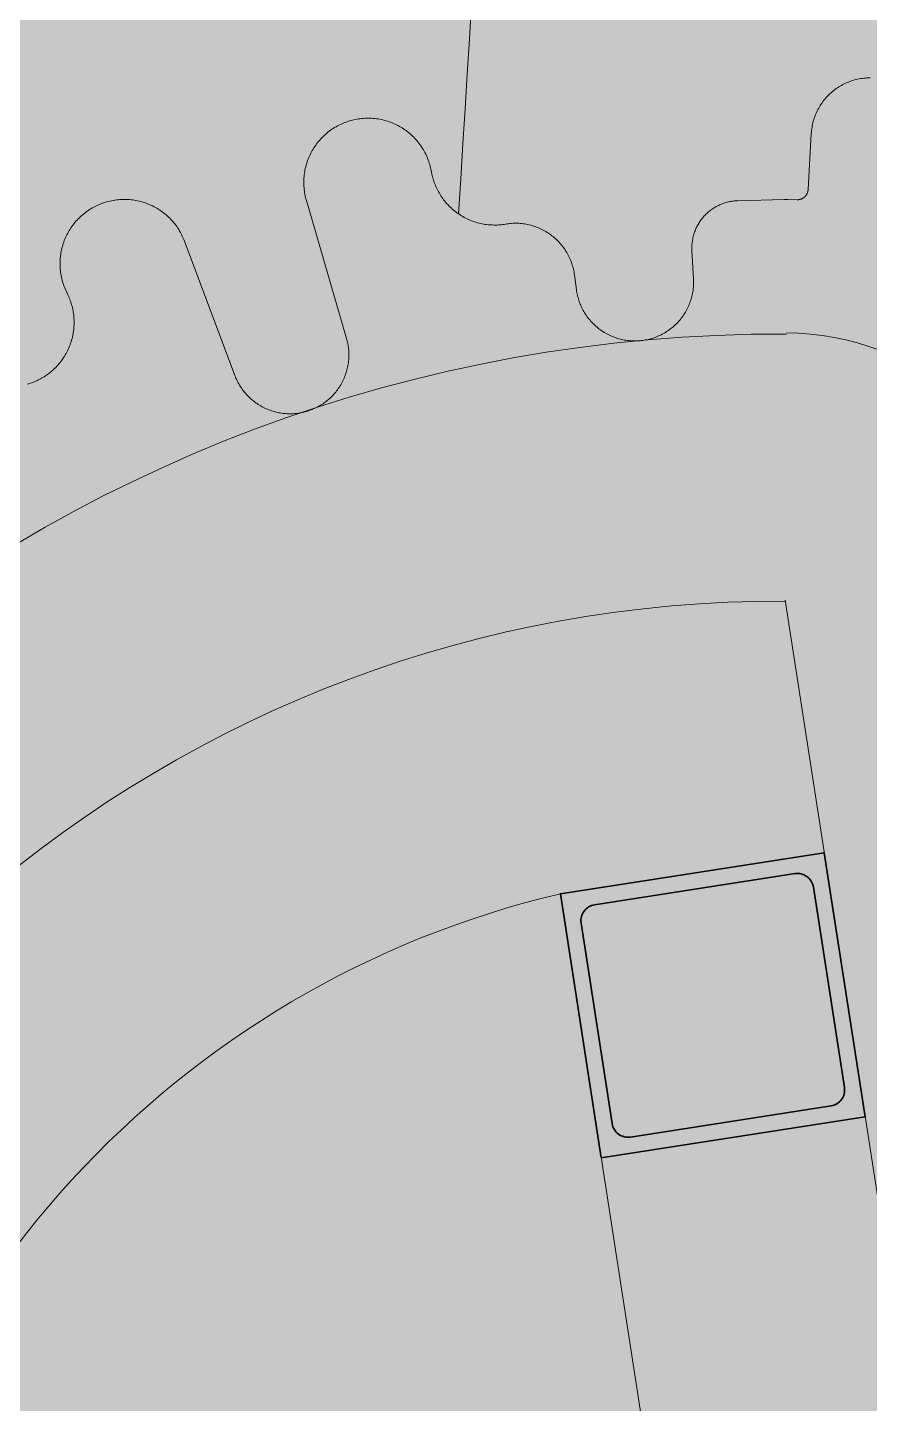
# Model space of a CAD drawing. Header units: millimetres. Extents: x 833941507 to 1669051331, y 817666127 to 1636299673.
# Drawn here: x 834573903 to 834574060.6, y 817990506.4 to 817990763.9 of the extents above; entities that cross this region are included whole.
import ezdxf

# ---------------------------------------------------------------- set-up
doc = ezdxf.new("R2010")
doc.units = ezdxf.units.MM
doc.header["$LTSCALE"] = 3
for name, color, linetype, lineweight in [('Hatch (CARR)', 252, 'Continuous', 35), ('Hatch (LTC&CB)', 252, 'Continuous', 35), ('UAJ-22INWA', 6, 'Continuous', 35), ('UAJ-22INWA-a', 1, 'Continuous', 13), ('UAJ-22INWA-h', 251, 'Continuous', 9), ('UAJ-23FLOR-h', 251, 'Continuous', 9), ('UAJ-42INFI', 1, 'Continuous', 18), ('UAJ-42INFI-a', 1, 'Continuous', 13), ('UAJ-42INFI-h', 251, 'Continuous', 9)]:
    doc.layers.add(name, color=color, linetype=linetype, lineweight=lineweight)
doc.layers.add('UAJ-00XREF', color=7, linetype='Continuous')

# ---------------------------------------------------------------- blocks, each defined once
blk = doc.blocks.new('GBP-LTC-LB01')
at = {"layer": 'UAJ-23FLOR-h'}
h = blk.add_hatch(dxfattribs=at)
h.set_pattern_fill('EARTH,_O', color=256, scale=180, angle=45)
h.set_pattern_definition([(48.9989, (834576001.8, 818046085.3), (-112.727, 1612.5107), [1143, -1143]), (48.9989, (834575678.3, 818046366.6), (-112.727, 1612.5107), [1143, -1143]), (48.9989, (834575354.8, 818046647.8), (-112.727, 1612.5107), [1143, -1143]), (138.9989, (834575340.7, 818046849.3), (-1612.5107, -112.727), [1143, -1143]), (138.9989, (834575621.9, 818047172.8), (-1612.5107, -112.727), [1143, -1143]), (138.9989, (834575903.1, 818047496.3), (-1612.5107, -112.727), [1143, -1143])])
h.paths.add_polyline_path([(834572173.05, 818200349.17), (834310583.74, 818182062.08), (834331502.24, 817882831.69), (834364939.69, 817885169.23), (834473095.7, 818011283.6), (834480533.7, 818020120.4), (834485095.05, 818025709.55), (834491375.7, 818033619), (834497063.4, 818041013), (834493145.8, 818043678.7), (834512788.5, 818074029.25), (834518712.45, 818083675.25), (834526231.3, 818096325.1), (834534646.05, 818111073.05), (834545956, 818131981.3), (834557204.6, 818154198.8), (834564040, 818168496.8), (834570941.16, 818183576.43), (834578367.8, 818200696.3)])
h.paths.add_polyline_path([(834382131.31, 817956469.98), (834418268.73, 817958996.07), (834422062.41, 817963855.9), (834428403.04, 817964299.38), (834467239.2, 818010695.58), (834466445.21, 818021738.79), (834476097.72, 818035709.03), (834485267.1, 818048983.2), (834487014.89, 818051460.43), (834497268.33, 818067303.42), (834492893.38, 818129890.09), (834448056.59, 818126755.66), (834416896.58, 818105052.11), (834382061.37, 818080788.99), (834386167.45, 818022059.16), (834377588.38, 818021459.47)], flags=16)
edge = h.paths.add_edge_path(flags=16)
edge.add_line((834540292.29, 818142076.07), (834533466.32, 818141614.13))
edge.add_line((834533466.32, 818141614.13), (834523258.01, 818143862.71))
edge.add_line((834523258.01, 818143862.71), (834525896.87, 818155838.93))
edge.add_arc((834558382.43, 818267025.45), 115835.02, 237.2183981, 253.7131266, ccw=False)
edge.add_line((834495664.92, 818169638.25), (834498267.59, 818132356.98))
edge.add_line((834498267.59, 818132356.98), (834496346.42, 818130135.01))
edge.add_line((834496346.42, 818130135.01), (834492879.88, 818129892.67))
edge.add_line((834492879.88, 818129892.67), (834494229.58, 818110587.62))
edge.add_line((834494229.58, 818110587.62), (834496326.13, 818110708.38))
edge.add_line((834496326.13, 818110708.38), (834498420.21, 818080753.55))
edge.add_line((834498420.21, 818080753.55), (834498046.12, 818080727.4))
edge.add_line((834498046.12, 818080727.4), (834498254.52, 818077746.38))
edge.add_line((834498254.52, 818077746.38), (834503061.09, 818078082.4))
edge.add_line((834503061.09, 818078082.4), (834504979.52, 818081212.1))
edge.add_line((834504979.52, 818081212.1), (834509429.02, 818088470.93))
edge.add_line((834509429.02, 818088470.93), (834515217.16, 818097913.59))
edge.add_line((834515217.16, 818097913.59), (834526067.43, 818116415.54))
edge.add_line((834526067.43, 818116415.54), (834532489.2, 818127888.68))
edge.add_line((834532489.2, 818127888.68), (834534830.9, 818132146.3))
edge.add_line((834534830.9, 818132146.3), (834540292.29, 818142076.07))
h = blk.add_hatch(dxfattribs=at)
h.set_pattern_fill('EARTH,_O', color=256, scale=180, angle=45)
h.set_pattern_definition([(45.0000001, (-1082349.7, 54794.9), (-3e-06, 1616.4461018), [1143, -1143]), (45.0000001, (-1082652.8, 55098), (-3e-06, 1616.4461018), [1143, -1143]), (45.0000001, (-1082955.9, 55401.1), (-3e-06, 1616.4461018), [1143, -1143]), (135.0000001, (-1082955.9, 55603.1), (-1616.4461018, -3e-06), [1143, -1143]), (135.0000001, (-1082652.8, 55906.2), (-1616.4461018, -3e-06), [1143, -1143]), (135.0000001, (-1082349.7, 56209.3), (-1616.4461018, -3e-06), [1143, -1143])])
h.paths.add_polyline_path([(834669469.25, 818015499.17), (834651080.82, 818014213.79), (834651091.33, 818014066.03), (834669479.76, 818015351.52)], flags=16)
edge = h.paths.add_edge_path()
edge.add_arc((834611763.61, 818123015.07), 22001.28, 94.000719, 118.688683)
edge.add_line((834601201.89, 818142315.5), (834593918.34, 818141228.38))
edge.add_arc((834611768.4, 818123014.03), 25502.69, 93.997159, 134.421275, ccw=False)
edge.add_line((834609990.68, 818148454.69), (834618164.36, 818149025.84))
edge.add_line((834618164.36, 818149025.84), (834618408.29, 818145534.91))
edge.add_line((834618408.29, 818145534.91), (834616365.41, 818145392.16))
edge.add_line((834616365.41, 818145392.16), (834616609.39, 818141900.69))
edge.add_line((834616609.39, 818141900.69), (834611621.55, 818141552.15))
edge.add_line((834611621.55, 818141552.15), (834611377.61, 818145043.07))
edge.add_line((834611377.61, 818145043.07), (834610228.61, 818144962.74))
h.paths.add_polyline_path([(834673232.94, 818197365.88), (834607546.49, 818192773.89), (834599172.5, 818174435.3), (834588349.1, 818152374.5), (834578621.55, 818133890.65), (834568418.3, 818115665.3), (834556456.7, 818095618.3), (834546606.4, 818080041.6), (834532219.3, 818058623.75), (834523692.15, 818046595.75), (834515683.5, 818035708.5), (834508244.2, 818025929.9), (834500656.3, 818016266.1), (834489786.8, 818002934.1), (834483448.3, 817995421.3), (834478637.6, 817989841.7), (834458453.75, 817967379.3), (834441506.5, 817949096.36), (834383075.75, 817886437.08), (834482026.69, 817893354.51), (834551919.04, 817920008.6), (834634905.13, 817930637.13), (834634023, 817939309.35), (834633770.07, 817941795.89), (834633577.69, 817943687.02), (834508697.04, 817930983.61), (834507053.46, 817930191.44), (834506409.46, 817939426.96), (834507656.94, 817945566.73), (834503417.08, 818006767.03), (834503064.37, 818011762.67), (834514052.91, 818025791.94), (834520784.65, 818034889.35), (834526318.86, 818042436.94), (834532381.69, 818050705.63), (834536345.72, 818056472.68), (834542258.41, 818065225.62), (834550405.86, 818077286.91), (834561579, 818095001.96), (834574522.66, 818117080.03), (834587768.88, 818140310.21), (834609774.13, 818143594.98), (834610001.97, 818140335.89), (834634252.54, 818142031.47), (834636806.9, 818105492.47), (834642791.48, 818105913.75), (834646278.56, 818056032.58), (834640293.17, 818055614.16), (834643382.34, 818011424.91), (834641138.41, 818011267.96), (834645775.78, 817944927.87), (834639048.36, 817944243.52), (834640362.12, 817931328.11), (834651070.39, 817932706.91), (834650587.67, 817936476.13), (834685105.74, 817940896.86), (834685588.46, 817937127.64), (834691373.79, 817937868.57)])
blk = doc.blocks.new('*U1272')
at = {"layer": 'UAJ-22INWA-h'}
h = blk.add_hatch(color=256, dxfattribs=at)
h.dxf.hatch_style = 1
h.paths.add_polyline_path([(0, -10), (50, -10), (50, 40), (0, 40)])
edge = h.paths.add_edge_path(flags=16)
edge.add_line((6, -7), (44, -7))
edge.add_arc((44, -4), 3, 270, 360)
edge.add_line((47, -4), (47, 34))
edge.add_arc((44, 34), 3, 360, 450)
edge.add_line((44, 37), (6, 37))
edge.add_arc((6, 34), 3, 90, 180)
edge.add_line((3, 34), (3, -4))
edge.add_arc((6, -4), 3, 180, 270)
at = {"layer": 'UAJ-22INWA'}
blk.add_lwpolyline([(0, -10), (50, -10), (50, 40), (0, 40)], close=True, dxfattribs=at)
blk.add_lwpolyline([(6, -7), (44, -7, 0.414214), (47, -4), (47, 34, 0.414214), (44, 37), (6, 37, 0.414214), (3, 34), (3, -4, 0.414214)], format="xyb", close=True, dxfattribs=at)
blk = doc.blocks.new('*U1211')
at = {"layer": 'UAJ-22INWA-a', "rotation": 179.9999999964139}
blk.add_blockref('*U1272', (50, -10), dxfattribs=at)
blk = doc.blocks.new('*U1212')
at = {"color": 0, "linetype": 'ByBlock', "lineweight": -2, "transparency": 16777216, "rotation": 269.1920313998855}
blk.add_blockref('*U1211', (834548045.39, 817988787.11), dxfattribs=at)
blk = doc.blocks.new('inf_010')
at = {"layer": 'UAJ-42INFI'}
for points in [[(889586688.15, 757798157.6), (889586688.09, 757798157.89), (889586688.04, 757798158.18), (889586687.99, 757798158.47), (889586687.95, 757798158.77), (889586687.92, 757798159.07), (889586687.9, 757798159.37), (889586687.88, 757798159.67), (889586687.88, 757798159.97), (889586687.87, 757798160.28), (889586687.88, 757798160.58), (889586687.9, 757798160.88), (889586687.92, 757798161.19), (889586687.95, 757798161.49), (889586687.99, 757798161.8), (889586688.03, 757798162.1), (889586688.09, 757798162.4), (889586688.15, 757798162.7), (889586688.22, 757798163), (889586688.29, 757798163.3), (889586688.38, 757798163.59), (889586688.47, 757798163.89), (889586688.57, 757798164.17), (889586688.67, 757798164.46), (889586688.78, 757798164.74), (889586688.9, 757798165.02), (889586689.03, 757798165.3), (889586689.16, 757798165.57), (889586689.3, 757798165.83), (889586689.44, 757798166.09), (889586689.59, 757798166.35), (889586689.75, 757798166.6), (889586689.91, 757798166.85), (889586690.08, 757798167.09), (889586690.25, 757798167.33), (889586690.43, 757798167.57), (889586690.62, 757798167.8), (889586690.81, 757798168.03), (889586691.01, 757798168.26), (889586691.22, 757798168.48), (889586691.43, 757798168.7), (889586691.65, 757798168.91), (889586691.88, 757798169.11), (889586692.11, 757798169.31), (889586692.34, 757798169.51), (889586692.58, 757798169.7), (889586692.83, 757798169.88), (889586693.08, 757798170.06), (889586693.33, 757798170.23), (889586693.59, 757798170.39), (889586693.85, 757798170.55), (889586694.12, 757798170.7), (889586694.39, 757798170.85), (889586694.66, 757798170.98), (889586694.94, 757798171.11), (889586695.22, 757798171.23), (889586695.5, 757798171.35), (889586695.78, 757798171.46), (889586696.07, 757798171.56), (889586696.36, 757798171.65), (889586696.64, 757798171.73), (889586696.93, 757798171.81), (889586697.22, 757798171.88), (889586697.51, 757798171.95), (889586697.8, 757798172), (889586698.09, 757798172.05), (889586698.39, 757798172.09), (889586698.68, 757798172.12), (889586698.98, 757798172.15), (889586699.28, 757798172.17), (889586699.58, 757798172.18), (889586699.88, 757798172.19), (889586700.19, 757798172.18), (889586700.49, 757798172.17), (889586700.79, 757798172.15), (889586701.1, 757798172.13), (889586701.4, 757798172.09), (889586701.7, 757798172.05), (889586702.01, 757798172), (889586702.31, 757798171.94), (889586702.61, 757798171.88), (889586702.91, 757798171.81), (889586703.2, 757798171.73), (889586703.49, 757798171.64), (889586703.79, 757798171.54), (889586704.07, 757798171.44), (889586704.36, 757798171.33), (889586704.64, 757798171.22), (889586704.92, 757798171.09), (889586705.19, 757798170.96), (889586705.46, 757798170.83), (889586705.73, 757798170.69), (889586705.99, 757798170.54), (889586706.24, 757798170.38), (889586706.5, 757798170.22), (889586706.74, 757798170.06), (889586706.98, 757798169.89), (889586707.22, 757798169.71), (889586707.45, 757798169.53), (889586707.68, 757798169.34), (889586707.91, 757798169.14), (889586708.13, 757798168.94), (889586708.35, 757798168.73), (889586708.56, 757798168.52), (889586708.77, 757798168.3), (889586708.97, 757798168.07), (889586709.17, 757798167.84), (889586709.36, 757798167.6), (889586709.55, 757798167.36), (889586709.73, 757798167.11), (889586709.9, 757798166.86), (889586710.07, 757798166.6), (889586710.23, 757798166.34), (889586710.38, 757798166.08), (889586710.53, 757798165.81), (889586710.67, 757798165.54), (889586710.81, 757798165.26), (889586710.93, 757798164.98), (889586711.05, 757798164.7), (889586711.16, 757798164.42), (889586711.27, 757798164.13), (889586711.36, 757798163.85), (889586711.45, 757798163.56), (889586711.53, 757798163.27), (889586711.61, 757798162.98), (889586711.67, 757798162.68), (889586711.73, 757798162.39), (889586711.79, 757798162.1), (889586711.83, 757798161.81)], [(889586783.35, 757798163.53), (889586783.39, 757798163.81), (889586783.44, 757798164.09), (889586783.5, 757798164.37), (889586783.56, 757798164.65), (889586783.63, 757798164.93), (889586783.71, 757798165.21), (889586783.79, 757798165.49), (889586783.88, 757798165.77), (889586783.98, 757798166.05), (889586784.09, 757798166.32), (889586784.21, 757798166.59), (889586784.33, 757798166.86), (889586784.46, 757798167.12), (889586784.6, 757798167.39), (889586784.74, 757798167.65), (889586784.9, 757798167.9), (889586785.06, 757798168.15), (889586785.22, 757798168.4), (889586785.39, 757798168.64), (889586785.57, 757798168.88), (889586785.75, 757798169.11), (889586785.94, 757798169.33), (889586786.14, 757798169.55), (889586786.34, 757798169.77), (889586786.55, 757798169.98), (889586786.76, 757798170.18), (889586786.97, 757798170.37), (889586787.19, 757798170.56), (889586787.41, 757798170.75), (889586787.64, 757798170.92), (889586787.87, 757798171.09), (889586788.1, 757798171.25), (889586788.34, 757798171.41), (889586788.58, 757798171.56), (889586788.83, 757798171.71), (889586789.08, 757798171.85), (889586789.34, 757798171.98), (889586789.6, 757798172.11), (889586789.87, 757798172.23), (889586790.14, 757798172.34), (889586790.41, 757798172.45), (889586790.69, 757798172.55), (889586790.97, 757798172.64), (889586791.25, 757798172.73), (889586791.54, 757798172.8), (889586791.82, 757798172.87), (889586792.11, 757798172.94), (889586792.41, 757798172.99), (889586792.7, 757798173.04), (889586792.99, 757798173.08), (889586793.29, 757798173.11), (889586793.58, 757798173.13), (889586793.88, 757798173.15), (889586794.17, 757798173.15), (889586794.47, 757798173.15), (889586794.76, 757798173.14), (889586795.05, 757798173.13)], [(889586711.83, 757798161.81), (889586711.96, 757798160.87)], [(889586782.02, 757798153.1), (889586783.35, 757798163.53)], [(889586642.08, 757798143.87), (889586641.98, 757798144.14), (889586641.88, 757798144.42), (889586641.79, 757798144.71), (889586641.71, 757798145), (889586641.63, 757798145.29), (889586641.56, 757798145.58), (889586641.5, 757798145.88), (889586641.45, 757798146.17), (889586641.4, 757798146.47), (889586641.36, 757798146.78), (889586641.33, 757798147.08), (889586641.31, 757798147.38), (889586641.29, 757798147.69), (889586641.28, 757798148), (889586641.28, 757798148.3), (889586641.29, 757798148.61), (889586641.31, 757798148.92), (889586641.33, 757798149.22), (889586641.36, 757798149.53), (889586641.4, 757798149.83), (889586641.44, 757798150.13), (889586641.5, 757798150.43), (889586641.56, 757798150.73), (889586641.63, 757798151.03), (889586641.7, 757798151.32), (889586641.79, 757798151.61), (889586641.88, 757798151.9), (889586641.97, 757798152.18), (889586642.08, 757798152.46), (889586642.19, 757798152.74), (889586642.3, 757798153.01), (889586642.42, 757798153.28), (889586642.55, 757798153.55), (889586642.69, 757798153.81), (889586642.83, 757798154.07), (889586642.98, 757798154.33), (889586643.14, 757798154.59), (889586643.3, 757798154.84), (889586643.47, 757798155.09), (889586643.65, 757798155.33), (889586643.83, 757798155.58), (889586644.03, 757798155.81), (889586644.22, 757798156.05), (889586644.43, 757798156.28), (889586644.63, 757798156.5), (889586644.85, 757798156.72), (889586645.07, 757798156.93), (889586645.3, 757798157.14), (889586645.53, 757798157.34), (889586645.76, 757798157.53), (889586646, 757798157.72), (889586646.25, 757798157.91), (889586646.5, 757798158.08), (889586646.75, 757798158.25), (889586647.01, 757798158.42), (889586647.27, 757798158.57), (889586647.53, 757798158.72), (889586647.8, 757798158.86), (889586648.07, 757798159), (889586648.34, 757798159.13), (889586648.62, 757798159.25), (889586648.89, 757798159.36), (889586649.17, 757798159.46), (889586649.45, 757798159.56), (889586649.73, 757798159.65), (889586650.01, 757798159.74), (889586650.3, 757798159.82), (889586650.59, 757798159.89), (889586650.88, 757798159.95), (889586651.18, 757798160.01), (889586651.48, 757798160.06), (889586651.78, 757798160.1), (889586652.08, 757798160.14), (889586652.38, 757798160.17), (889586652.69, 757798160.19), (889586652.99, 757798160.2), (889586653.3, 757798160.2), (889586653.6, 757798160.2), (889586653.91, 757798160.19), (889586654.22, 757798160.17), (889586654.52, 757798160.14), (889586654.83, 757798160.11), (889586655.13, 757798160.07), (889586655.43, 757798160.02), (889586655.73, 757798159.96), (889586656.03, 757798159.89), (889586656.33, 757798159.82), (889586656.62, 757798159.74), (889586656.91, 757798159.65), (889586657.2, 757798159.56), (889586657.48, 757798159.46), (889586657.76, 757798159.35), (889586658.04, 757798159.24), (889586658.31, 757798159.12), (889586658.58, 757798158.99), (889586658.84, 757798158.86), (889586659.1, 757798158.72), (889586659.36, 757798158.58), (889586659.62, 757798158.42), (889586659.87, 757798158.26), (889586660.12, 757798158.1), (889586660.37, 757798157.92), (889586660.61, 757798157.74), (889586660.85, 757798157.56), (889586661.08, 757798157.36), (889586661.31, 757798157.16), (889586661.54, 757798156.96), (889586661.76, 757798156.75), (889586661.97, 757798156.53), (889586662.18, 757798156.31), (889586662.39, 757798156.08), (889586662.59, 757798155.84), (889586662.78, 757798155.61), (889586662.97, 757798155.36), (889586663.15, 757798155.11), (889586663.32, 757798154.86), (889586663.49, 757798154.61), (889586663.65, 757798154.35), (889586663.8, 757798154.08), (889586663.95, 757798153.82), (889586664.08, 757798153.55), (889586664.22, 757798153.28), (889586664.34, 757798153), (889586664.46, 757798152.72), (889586664.57, 757798152.45), (889586664.67, 757798152.17), (889586664.77, 757798151.89), (889586664.85, 757798151.6)], [(889586711.96, 757798160.87), (889586712, 757798160.61), (889586712.04, 757798160.35), (889586712.09, 757798160.09), (889586712.15, 757798159.83), (889586712.22, 757798159.57), (889586712.29, 757798159.31), (889586712.36, 757798159.04), (889586712.45, 757798158.78), (889586712.54, 757798158.52), (889586712.63, 757798158.25), (889586712.73, 757798157.99), (889586712.85, 757798157.73), (889586712.96, 757798157.47), (889586713.09, 757798157.21), (889586713.22, 757798156.95), (889586713.35, 757798156.7), (889586713.5, 757798156.45), (889586713.65, 757798156.2), (889586713.81, 757798155.95), (889586713.97, 757798155.7), (889586714.14, 757798155.46), (889586714.32, 757798155.22), (889586714.51, 757798154.99), (889586714.7, 757798154.76), (889586714.89, 757798154.53), (889586715.1, 757798154.31), (889586715.3, 757798154.09), (889586715.52, 757798153.88), (889586715.74, 757798153.68), (889586715.96, 757798153.48), (889586716.19, 757798153.28), (889586716.43, 757798153.09), (889586716.67, 757798152.91), (889586716.91, 757798152.73), (889586717.16, 757798152.56), (889586717.42, 757798152.39), (889586717.67, 757798152.23), (889586717.93, 757798152.08), (889586718.2, 757798151.94), (889586718.46, 757798151.8), (889586718.73, 757798151.67), (889586719, 757798151.55), (889586719.28, 757798151.43), (889586719.55, 757798151.32), (889586719.83, 757798151.22), (889586720.11, 757798151.12), (889586720.38, 757798151.03), (889586720.66, 757798150.95), (889586720.94, 757798150.88), (889586721.23, 757798150.81), (889586721.51, 757798150.75), (889586721.79, 757798150.7), (889586722.07, 757798150.66), (889586722.34, 757798150.62), (889586722.62, 757798150.59), (889586722.9, 757798150.56), (889586723.18, 757798150.54), (889586723.45, 757798150.53), (889586723.72, 757798150.52), (889586723.99, 757798150.53), (889586724.26, 757798150.53), (889586724.52, 757798150.54), (889586724.79, 757798150.56), (889586725.05, 757798150.58)], [(889586693.86, 757798131.32), (889586688.15, 757798157.6)], [(889586664.85, 757798151.6), (889586672.53, 757798125.83)], [(889586759.52, 757798143.22), (889586759.53, 757798143.44), (889586759.54, 757798143.65), (889586759.55, 757798143.87), (889586759.57, 757798144.09), (889586759.6, 757798144.3), (889586759.63, 757798144.52), (889586759.67, 757798144.74), (889586759.72, 757798144.95), (889586759.77, 757798145.17), (889586759.82, 757798145.39), (889586759.88, 757798145.6), (889586759.95, 757798145.81), (889586760.02, 757798146.02), (889586760.09, 757798146.23), (889586760.18, 757798146.44), (889586760.26, 757798146.65), (889586760.36, 757798146.85), (889586760.45, 757798147.05), (889586760.56, 757798147.25), (889586760.66, 757798147.45), (889586760.78, 757798147.64), (889586760.89, 757798147.83), (889586761.01, 757798148.01), (889586761.14, 757798148.2), (889586761.27, 757798148.38), (889586761.4, 757798148.55), (889586761.54, 757798148.72), (889586761.68, 757798148.89), (889586761.83, 757798149.05), (889586761.98, 757798149.21), (889586762.13, 757798149.37), (889586762.28, 757798149.52), (889586762.44, 757798149.66), (889586762.6, 757798149.8), (889586762.77, 757798149.94), (889586762.94, 757798150.08), (889586763.12, 757798150.21), (889586763.29, 757798150.34), (889586763.48, 757798150.46), (889586763.66, 757798150.58), (889586763.85, 757798150.7), (889586764.04, 757798150.81), (889586764.24, 757798150.91), (889586764.44, 757798151.01), (889586764.64, 757798151.11), (889586764.84, 757798151.2), (889586765.05, 757798151.29), (889586765.26, 757798151.37), (889586765.47, 757798151.44), (889586765.68, 757798151.51), (889586765.89, 757798151.58), (889586766.11, 757798151.64), (889586766.33, 757798151.69), (889586766.54, 757798151.74), (889586766.76, 757798151.78), (889586766.98, 757798151.82), (889586767.2, 757798151.85), (889586767.42, 757798151.88), (889586767.64, 757798151.9), (889586767.86, 757798151.91), (889586768.07, 757798151.92), (889586768.29, 757798151.93), (889586768.51, 757798151.92), (889586768.72, 757798151.92)], [(889586768.72, 757798151.92), (889586777.44, 757798151.54)], [(889586777.44, 757798151.54), (889586777.86, 757798151.52)], [(889586777.86, 757798151.52), (889586777.9, 757798151.51)], [(889586777.9, 757798151.51), (889586778.16, 757798151.49)], [(889586778.16, 757798151.49), (889586779.79, 757798151.33)], [(889586779.79, 757798151.33), (889586779.83, 757798151.32), (889586779.88, 757798151.32), (889586779.92, 757798151.32), (889586779.97, 757798151.32), (889586780.01, 757798151.32), (889586780.06, 757798151.32), (889586780.11, 757798151.32), (889586780.16, 757798151.32), (889586780.2, 757798151.33), (889586780.25, 757798151.33), (889586780.3, 757798151.34), (889586780.35, 757798151.35), (889586780.39, 757798151.36), (889586780.44, 757798151.37), (889586780.49, 757798151.38), (889586780.54, 757798151.39), (889586780.59, 757798151.4), (889586780.64, 757798151.42), (889586780.68, 757798151.44), (889586780.73, 757798151.45), (889586780.78, 757798151.47), (889586780.82, 757798151.49), (889586780.87, 757798151.51), (889586780.92, 757798151.54), (889586780.96, 757798151.56), (889586781.01, 757798151.59), (889586781.05, 757798151.61), (889586781.1, 757798151.64), (889586781.14, 757798151.67), (889586781.18, 757798151.7), (889586781.22, 757798151.73), (889586781.27, 757798151.76), (889586781.31, 757798151.79), (889586781.35, 757798151.83), (889586781.38, 757798151.86), (889586781.42, 757798151.9), (889586781.46, 757798151.93), (889586781.49, 757798151.97), (889586781.53, 757798152.01), (889586781.56, 757798152.05), (889586781.59, 757798152.09), (889586781.63, 757798152.13), (889586781.66, 757798152.17), (889586781.69, 757798152.21), (889586781.71, 757798152.25), (889586781.74, 757798152.3), (889586781.77, 757798152.34), (889586781.79, 757798152.38), (889586781.81, 757798152.43), (889586781.84, 757798152.47), (889586781.86, 757798152.52), (889586781.88, 757798152.56), (889586781.9, 757798152.61), (889586781.91, 757798152.65), (889586781.93, 757798152.7), (889586781.94, 757798152.74), (889586781.96, 757798152.79), (889586781.97, 757798152.83), (889586781.98, 757798152.88), (889586781.99, 757798152.92), (889586782, 757798152.97), (889586782.01, 757798153.01), (889586782.02, 757798153.06), (889586782.02, 757798153.1)], [(889586725.05, 757798150.58), (889586725.32, 757798150.61), (889586725.59, 757798150.63), (889586725.87, 757798150.64), (889586726.14, 757798150.64), (889586726.42, 757798150.64), (889586726.7, 757798150.63), (889586726.98, 757798150.61), (889586727.26, 757798150.59), (889586727.54, 757798150.56), (889586727.82, 757798150.52), (889586728.09, 757798150.47), (889586728.37, 757798150.42), (889586728.65, 757798150.36), (889586728.92, 757798150.29), (889586729.2, 757798150.22), (889586729.47, 757798150.14), (889586729.74, 757798150.05), (889586730, 757798149.96), (889586730.27, 757798149.85), (889586730.53, 757798149.75), (889586730.79, 757798149.63), (889586731.04, 757798149.51), (889586731.3, 757798149.38), (889586731.54, 757798149.25), (889586731.79, 757798149.11), (889586732.03, 757798148.97), (889586732.26, 757798148.82), (889586732.49, 757798148.66), (889586732.72, 757798148.5), (889586732.94, 757798148.34), (889586733.15, 757798148.17), (889586733.36, 757798148), (889586733.57, 757798147.82), (889586733.77, 757798147.63), (889586733.97, 757798147.44), (889586734.16, 757798147.24), (889586734.35, 757798147.04), (889586734.54, 757798146.84), (889586734.72, 757798146.62), (889586734.9, 757798146.4), (889586735.07, 757798146.18), (889586735.23, 757798145.95), (889586735.39, 757798145.72), (889586735.55, 757798145.49), (889586735.7, 757798145.25), (889586735.84, 757798145), (889586735.98, 757798144.75), (889586736.11, 757798144.5), (889586736.23, 757798144.25), (889586736.35, 757798143.99), (889586736.46, 757798143.73), (889586736.56, 757798143.46), (889586736.66, 757798143.2), (889586736.75, 757798142.93), (889586736.83, 757798142.66), (889586736.91, 757798142.39), (889586736.98, 757798142.12), (889586737.04, 757798141.85), (889586737.09, 757798141.58), (889586737.14, 757798141.3), (889586737.18, 757798141.03), (889586737.22, 757798140.76), (889586737.24, 757798140.48), (889586737.26, 757798140.21)], [(889586642.42, 757798142.98), (889586642.08, 757798143.87)], [(889586759.45, 757798137.92), (889586759.52, 757798143.22)], [(889586633.6, 757798126.94), (889586633.87, 757798127), (889586634.14, 757798127.06), (889586634.41, 757798127.13), (889586634.67, 757798127.21), (889586634.93, 757798127.29), (889586635.18, 757798127.37), (889586635.43, 757798127.46), (889586635.67, 757798127.56), (889586635.92, 757798127.66), (889586636.15, 757798127.76), (889586636.39, 757798127.87), (889586636.63, 757798127.99), (889586636.87, 757798128.12), (889586637.11, 757798128.25), (889586637.34, 757798128.38), (889586637.58, 757798128.53), (889586637.81, 757798128.67), (889586638.04, 757798128.83), (889586638.27, 757798128.99), (889586638.49, 757798129.16), (889586638.72, 757798129.33), (889586638.94, 757798129.52), (889586639.15, 757798129.7), (889586639.37, 757798129.9), (889586639.58, 757798130.1), (889586639.78, 757798130.3), (889586639.99, 757798130.51), (889586640.18, 757798130.73), (889586640.38, 757798130.95), (889586640.56, 757798131.18), (889586640.75, 757798131.42), (889586640.93, 757798131.66), (889586641.1, 757798131.9), (889586641.26, 757798132.15), (889586641.42, 757798132.4), (889586641.58, 757798132.66), (889586641.73, 757798132.92), (889586641.87, 757798133.19), (889586642, 757798133.46), (889586642.13, 757798133.73), (889586642.25, 757798134.01), (889586642.37, 757798134.29), (889586642.48, 757798134.57), (889586642.58, 757798134.86), (889586642.67, 757798135.14), (889586642.76, 757798135.43), (889586642.83, 757798135.72), (889586642.9, 757798136.02), (889586642.97, 757798136.31), (889586643.02, 757798136.6), (889586643.07, 757798136.9), (889586643.11, 757798137.19), (889586643.15, 757798137.49), (889586643.17, 757798137.78), (889586643.19, 757798138.07), (889586643.2, 757798138.37), (889586643.21, 757798138.66), (889586643.2, 757798138.95), (889586643.2, 757798139.23), (889586643.18, 757798139.52), (889586643.16, 757798139.81), (889586643.13, 757798140.09), (889586643.09, 757798140.37), (889586643.05, 757798140.64), (889586643, 757798140.92), (889586642.95, 757798141.19), (889586642.89, 757798141.45), (889586642.82, 757798141.72), (889586642.75, 757798141.98), (889586642.67, 757798142.24), (889586642.59, 757798142.49), (889586642.51, 757798142.74), (889586642.42, 757798142.98)], [(889586737.26, 757798140.21), (889586737.44, 757798137.38)], [(889586737.44, 757798137.38), (889586737.46, 757798137.14), (889586737.48, 757798136.9), (889586737.51, 757798136.65), (889586737.54, 757798136.41), (889586737.58, 757798136.17), (889586737.63, 757798135.92), (889586737.68, 757798135.67), (889586737.74, 757798135.43), (889586737.8, 757798135.18), (889586737.87, 757798134.93), (889586737.95, 757798134.69), (889586738.03, 757798134.44), (889586738.12, 757798134.19), (889586738.22, 757798133.95), (889586738.32, 757798133.7), (889586738.43, 757798133.46), (889586738.54, 757798133.22), (889586738.66, 757798132.98), (889586738.79, 757798132.74), (889586738.92, 757798132.51), (889586739.06, 757798132.27), (889586739.21, 757798132.04), (889586739.36, 757798131.82), (889586739.52, 757798131.59), (889586739.68, 757798131.37), (889586739.86, 757798131.15), (889586740.03, 757798130.94), (889586740.21, 757798130.73), (889586740.4, 757798130.53), (889586740.59, 757798130.33), (889586740.79, 757798130.13), (889586740.99, 757798129.94), (889586741.2, 757798129.76), (889586741.41, 757798129.58), (889586741.63, 757798129.4), (889586741.85, 757798129.24), (889586742.07, 757798129.07), (889586742.3, 757798128.92), (889586742.53, 757798128.77), (889586742.76, 757798128.62), (889586743, 757798128.48), (889586743.24, 757798128.35), (889586743.48, 757798128.22), (889586743.72, 757798128.11), (889586743.97, 757798127.99), (889586744.22, 757798127.89), (889586744.47, 757798127.79), (889586744.72, 757798127.69), (889586744.97, 757798127.61), (889586745.22, 757798127.53), (889586745.48, 757798127.45), (889586745.73, 757798127.39), (889586745.98, 757798127.32), (889586746.23, 757798127.27), (889586746.49, 757798127.22), (889586746.74, 757798127.18), (889586746.99, 757798127.14), (889586747.24, 757798127.11), (889586747.49, 757798127.09), (889586747.73, 757798127.07), (889586747.98, 757798127.06), (889586748.22, 757798127.05), (889586748.47, 757798127.05), (889586748.71, 757798127.05), (889586748.94, 757798127.06), (889586749.19, 757798127.07), (889586749.43, 757798127.09), (889586749.67, 757798127.12), (889586749.92, 757798127.15), (889586750.17, 757798127.18), (889586750.41, 757798127.23), (889586750.66, 757798127.28), (889586750.91, 757798127.33), (889586751.16, 757798127.39), (889586751.41, 757798127.46), (889586751.66, 757798127.53), (889586751.91, 757798127.61), (889586752.16, 757798127.7), (889586752.41, 757798127.79), (889586752.66, 757798127.89), (889586752.9, 757798127.99), (889586753.15, 757798128.11), (889586753.39, 757798128.22), (889586753.63, 757798128.35), (889586753.87, 757798128.48), (889586754.1, 757798128.62), (889586754.33, 757798128.76), (889586754.56, 757798128.91), (889586754.79, 757798129.07), (889586755.01, 757798129.23), (889586755.23, 757798129.4), (889586755.45, 757798129.57), (889586755.66, 757798129.75), (889586755.87, 757798129.93), (889586756.07, 757798130.12), (889586756.27, 757798130.32), (889586756.46, 757798130.52), (889586756.65, 757798130.72), (889586756.83, 757798130.93), (889586757.01, 757798131.14), (889586757.18, 757798131.36), (889586757.34, 757798131.58), (889586757.5, 757798131.81), (889586757.66, 757798132.04), (889586757.8, 757798132.27), (889586757.94, 757798132.5), (889586758.08, 757798132.74), (889586758.21, 757798132.98), (889586758.33, 757798133.22), (889586758.44, 757798133.47), (889586758.55, 757798133.71), (889586758.66, 757798133.96), (889586758.75, 757798134.21), (889586758.84, 757798134.45), (889586758.93, 757798134.7), (889586759, 757798134.95), (889586759.07, 757798135.2), (889586759.14, 757798135.46), (889586759.2, 757798135.71), (889586759.25, 757798135.96), (889586759.29, 757798136.2), (889586759.33, 757798136.45), (889586759.37, 757798136.7), (889586759.39, 757798136.95), (889586759.42, 757798137.19), (889586759.43, 757798137.44), (889586759.44, 757798137.68), (889586759.45, 757798137.92)], [(889586672.53, 757798125.83), (889586672.6, 757798125.6), (889586672.68, 757798125.37), (889586672.76, 757798125.14), (889586672.85, 757798124.91), (889586672.95, 757798124.68), (889586673.05, 757798124.46), (889586673.15, 757798124.23), (889586673.26, 757798124), (889586673.38, 757798123.77), (889586673.51, 757798123.55), (889586673.64, 757798123.33), (889586673.77, 757798123.1), (889586673.91, 757798122.88), (889586674.06, 757798122.67), (889586674.22, 757798122.45), (889586674.38, 757798122.24), (889586674.54, 757798122.03), (889586674.72, 757798121.82), (889586674.89, 757798121.62), (889586675.08, 757798121.42), (889586675.27, 757798121.22), (889586675.46, 757798121.03), (889586675.66, 757798120.85), (889586675.86, 757798120.66), (889586676.07, 757798120.49), (889586676.29, 757798120.31), (889586676.51, 757798120.14), (889586676.73, 757798119.98), (889586676.96, 757798119.83), (889586677.19, 757798119.67), (889586677.43, 757798119.53), (889586677.67, 757798119.39), (889586677.91, 757798119.25), (889586678.16, 757798119.13), (889586678.41, 757798119.01), (889586678.66, 757798118.89), (889586678.91, 757798118.78), (889586679.17, 757798118.68), (889586679.43, 757798118.59), (889586679.69, 757798118.5), (889586679.95, 757798118.42), (889586680.22, 757798118.34), (889586680.48, 757798118.27), (889586680.75, 757798118.21), (889586681.01, 757798118.16), (889586681.28, 757798118.11), (889586681.54, 757798118.07), (889586681.81, 757798118.04), (889586682.07, 757798118.01), (889586682.34, 757798117.99), (889586682.6, 757798117.97), (889586682.86, 757798117.96), (889586683.12, 757798117.96), (889586683.38, 757798117.96), (889586683.64, 757798117.97), (889586683.89, 757798117.99), (889586684.14, 757798118.01), (889586684.39, 757798118.04), (889586684.64, 757798118.07), (889586684.89, 757798118.11), (889586685.13, 757798118.15), (889586685.37, 757798118.2), (889586685.6, 757798118.25), (889586685.84, 757798118.31), (889586686.07, 757798118.37), (889586686.3, 757798118.44), (889586686.53, 757798118.51), (889586686.77, 757798118.59), (889586687, 757798118.68), (889586687.23, 757798118.77), (889586687.46, 757798118.87), (889586687.69, 757798118.97), (889586687.92, 757798119.08), (889586688.15, 757798119.19), (889586688.38, 757798119.31), (889586688.61, 757798119.44), (889586688.83, 757798119.58), (889586689.06, 757798119.72), (889586689.28, 757798119.86), (889586689.5, 757798120.01), (889586689.71, 757798120.17), (889586689.92, 757798120.34), (889586690.13, 757798120.51), (889586690.34, 757798120.68), (889586690.54, 757798120.86), (889586690.74, 757798121.05), (889586690.94, 757798121.24), (889586691.13, 757798121.44), (889586691.31, 757798121.64), (889586691.49, 757798121.85), (889586691.67, 757798122.06), (889586691.84, 757798122.28), (889586692.01, 757798122.5), (889586692.17, 757798122.73), (889586692.32, 757798122.96), (889586692.47, 757798123.2), (889586692.61, 757798123.43), (889586692.75, 757798123.67), (889586692.88, 757798123.92), (889586693, 757798124.17), (889586693.12, 757798124.42), (889586693.23, 757798124.67), (889586693.34, 757798124.93), (889586693.43, 757798125.18), (889586693.53, 757798125.44), (889586693.61, 757798125.7), (889586693.69, 757798125.96), (889586693.76, 757798126.23), (889586693.82, 757798126.49), (889586693.88, 757798126.75), (889586693.93, 757798127.02), (889586693.98, 757798127.28), (889586694.01, 757798127.54), (889586694.05, 757798127.81), (889586694.07, 757798128.07), (889586694.09, 757798128.33), (889586694.1, 757798128.59), (889586694.11, 757798128.85), (889586694.11, 757798129.1), (889586694.1, 757798129.36), (889586694.09, 757798129.61), (889586694.07, 757798129.86), (889586694.05, 757798130.11), (889586694.02, 757798130.36), (889586693.99, 757798130.6), (889586693.95, 757798130.84), (889586693.91, 757798131.08), (889586693.86, 757798131.32)]]:
    blk.add_lwpolyline(points, dxfattribs=at)
blk = doc.blocks.new('3A35X-MADL-P-LT-B01-0')
at = {"layer": 'UAJ-42INFI'}
for points in [[(834574044.97, 817990706.7, -0.368772), (834574094.19, 817990664.35), (834574562.6, 817987640.64, -0.475055), (834574251.29, 817987295.08), (834573951.36, 817987309.93, -0.275066), (834573695.75, 817987479.72)], [(834573766.77, 817990466.63, -0.373803), (834574044.97, 817990706.5)], [(834574044.78, 817990656.7), (834574513.19, 817987632.98, -0.475055), (834574253.77, 817987345.02), (834573953.83, 817987359.87, -0.275066), (834573740.83, 817987501.36, -0.275066)], [(834573816.25, 817990459.47, -0.373803), (834574044.78, 817990656.5, -0.373803)]]:
    blk.add_lwpolyline(points, format="xyb", dxfattribs=at)
at = {"layer": 'UAJ-42INFI-a'}
for centre, radius, start, end in [((834573364.48, 817983823.21), 7353.2, 84.947947, 118.178689), ((834607233.57, 817988687.25), 33312.56, 175.763356, 176.486138), ((834573362.72, 817983827.96), 7298.19, 84.924949, 118.184198)]:
    blk.add_arc(centre, radius, start, end, dxfattribs=at)
at = {"layer": 'UAJ-42INFI-h'}
blk.add_lwpolyline([(834573865.74, 817990452.3, -0.308281), (834574002.7, 817990601.73), (834574463.78, 817987625.33, -0.475055), (834574256.24, 817987394.95), (834573956.31, 817987409.81, -0.294947), (834573779.76, 817987536.1, -0.116476), (834573663.29, 817988098.76, -0.029016), (834573865.74, 817990452.3)], format="xyb", dxfattribs=at)
at = {"rotation": 3.998908525164564}
blk.add_blockref('inf_010', (-0.01, 0.01), dxfattribs=at)
at = {"xscale": -1, "rotation": 7.99781680916897}
blk.add_blockref('*U1212', (1774815879.68, 124073237.28), dxfattribs=at)

msp = doc.modelspace()

# ---------------------------------------------------------------- hatches: boundary and pattern name
at = {"layer": 'Hatch (CARR)'}
h = msp.add_hatch(dxfattribs=at)
h.set_pattern_fill('ANSI36', color=256, scale=150, angle=90)
h.set_pattern_definition([(135, (-187022.3, -52565.44), (-926.08891249, 252.5697034), [1190.625, -238.125, 0, -238.125])])
edge = h.paths.add_edge_path()
edge.add_line((834611924.53, 818109421.98), (834607685.93, 818109069.03))
edge.add_line((834607685.93, 818109069.03), (834607665.21, 818107991.06))
edge.add_arc((834589039.26, 818108445.6), 18631.5, 309.865898, 358.602068, ccw=False)
edge.add_arc((834615999.11, 818076947.93), 22831.06, 131.128719, 153.798926)
edge.add_arc((834586528.44, 818091417.12), 10000.02, 275.074548, 333.967897, ccw=False)
edge.add_line((834587412.96, 818081456.29), (834588264.12, 818069423.81))
edge.add_arc((834582903.89, 818050145.04), 20010.07, 39.448108, 74.462065, ccw=False)
edge.add_arc((834615731.57, 818077154), 22500.4, 219.443807, 234.520216)
edge.add_arc((834588161.64, 818038473.41), 25000.01, 12.166064, 54.52036, ccw=False)
edge.add_arc((834582999.18, 818037622.78), 30226.87, 2.039971, 11.679977, ccw=False)
edge.add_line((834613206.9, 818038698.76), (834615631.26, 818004019.26))
edge.add_arc((834569688.78, 818001746.14), 45998.68, -6.715736, 2.832547, ccw=False)
edge.add_arc((834571414.07, 818001695.79), 44279.6, 274.627227, 353.087902, ccw=False)
edge.add_line((834574986.22, 817957560.51), (834554838.44, 817955511.33))
edge.add_line((834554838.44, 817955511.33), (834555086.07, 817951969.1))
edge.add_line((834555086.07, 817951969.1), (834553985.14, 817951373.93))
edge.add_line((834553985.14, 817951373.93), (834556566.9, 817951132.02))
edge.add_line((834556566.9, 817951132.02), (834554870.83, 817950512.53))
edge.add_line((834554870.83, 817950512.53), (834555242.26, 817945199.33))
edge.add_line((834555242.26, 817945199.33), (834580663.58, 817947785.24))
edge.add_arc((834575886.06, 817997961), 50402.7, 275.439056, 360)
edge.add_arc((834575886.06, 817997961), 50402.7, 0, 6.033545)
edge.add_line((834626009.56, 818003258.87), (834625320, 818013122.62))
edge.add_arc((834725073.73, 818020096.29), 99997.19, 179.2295533, 183.9989755, ccw=False)
edge.add_line((834625085.58, 818021440.9), (834625236.7, 818032677.88))
edge.add_arc((834627922.06, 818032658), 2685.43, 108.98118, 179.57597, ccw=False)
edge.add_arc((834628204.41, 818032510.48), 2924.98, 77.00889, 113.27543, ccw=False)
edge.add_line((834628861.95, 818035360.6), (834628476.34, 818040874.23))
edge.add_arc((834628077.5, 818035877.4), 5012.73, 85.43643, 98.7313)
edge.add_arc((834628036.86, 818036256.39), 4631.99, 98.94599, 115.25566)
edge.add_arc((834625847.25, 818040897.82), 499.99, 179.2291, 295.2567, ccw=False)
edge.add_line((834625347.3, 818040904.54), (834625429.52, 818047019.11))
edge.add_arc((834645427.71, 818046750.21), 20000, 165.345013, 179.22962, ccw=False)
edge.add_line((834626078.37, 818051810.17), (834626528.55, 818053531.69))
edge.add_arc((834626915.54, 818053430.49), 400, 10.6952, 165.3453, ccw=False)
edge.add_arc((834673015.67, 818062137.18), 46515.12, 190.695171, 201.393906)
edge.add_line((834629705.69, 818045169.49), (834632608.66, 818049408.19))
edge.add_arc((834657538.96, 818054466.69), 25438.32, 165.436059, 191.469924, ccw=False)
edge.add_arc((834645834.11, 818057254.43), 13410.81, 134.755157, 164.388681, ccw=False)
edge.add_arc((834654069.52, 818049100.07), 25000, 110.949167, 135, ccw=False)
edge.add_line((834645131.03, 818072447.52), (834644597.61, 818080086.57))
edge.add_arc((834649926.78, 818053872.79), 26750, 101.491438, 112.960099)
edge.add_arc((834639130.33, 818079447.94), 1011.22, 186.41269, 290.94883, ccw=False)
edge.add_arc((834615732.29, 818077144.81), 22500, 5.586125, 15.960514)
edge.add_arc((834638326.4, 818083606.72), 1000, 72.18054, 195.96056, ccw=False)
edge.add_arc((834652938.87, 818129065.91), 46750, 252.180437, 259.459176)
edge.add_line((834644386.61, 818083104.83), (834643939.74, 818089497.14))
edge.add_arc((834650687.74, 818128671.74), 39751.54, 240.552646, 260.226455, ccw=False)
edge.add_arc((834638496.4, 818107130.24), 14999.51, 192.881128, 240.651972, ccw=False)
edge.add_line((834623874.36, 818103786.42), (834622817.43, 818108620.33))
edge.add_arc((834642767.11, 818112268.77), 20280.55, 185.544236, 190.363831, ccw=False)
edge.add_line((834622581.43, 818110309.38), (834612780.93, 818109493.29))
edge.add_arc((834641861.42, 818113470.75), 29351.23, 187.788264, 192.644584)
edge.add_line((834613222.05, 818107045.69), (834612137.99, 818106966.76))
edge.add_arc((834678301.99, 818113956.17), 66532.15, 183.9077542, 186.0302271, ccw=False)
edge = h.paths.add_edge_path(flags=16)
edge.add_arc((834615731.29, 818077153.7), 12500, 0, 180)
edge.add_arc((834615731.29, 818077153.7), 12500, 180, 360)
edge = h.paths.add_edge_path(flags=16)
edge.add_line((834611868.95, 818104450.81), (834613972.75, 818104597.88))
edge.add_line((834613972.75, 818104597.88), (834614793.18, 818100839.53))
edge.add_arc((834613826.07, 818100578.15), 1001.8, -85.3038, 15.12379, ccw=False)
edge.add_arc((834619584.26, 818044960.88), 54912.99, 95.933068, 97.326955)
edge.add_arc((834612511.22, 818100425.75), 1002.71, 172.27337, 273.99855, ccw=False)
edge.add_arc((834561933.96, 818106999.55), 50000, 352.600915, 357.078102)
edge = h.paths.add_edge_path(flags=16)
edge.add_line((834620090.91, 818049922.98), (834618289.66, 818049797.05))
edge.add_arc((834580970.7, 818042316.77), 38061.25, 11.334275, 15.917952)
edge.add_arc((834591802.88, 818043743.07), 27300.13, 19.276237, 22.152589)
edge.add_arc((834617550.89, 818054225.79), 500, 94.5376, 202.1526, ccw=False)
edge.add_arc((834615731.29, 818077153.7), 22500, 274.53759, 280.052608)
edge.add_arc((834619745.99, 818054506.8), 500, -8.8617, 100.0526, ccw=False)
edge.add_arc((834638671.98, 818051564.06), 18653.4, 171.162659, 185.047268)
edge = h.paths.add_edge_path(flags=16)
edge.add_line((834620198.06, 818047424.37), (834618701.71, 818047319.76))
edge.add_line((834618701.71, 818047319.76), (834619053.65, 818042377.79))
edge.add_line((834619053.65, 818042377.79), (834619277.55, 818039251.24))
edge.add_line((834619277.55, 818039251.24), (834621789.24, 818004177.33))
edge.add_arc((834571670.9, 818002621.7), 50142.48, -82.809427, 1.77783, ccw=False)
edge.add_line((834577947.23, 817952873.58), (834554875.83, 817950440.96))
edge.add_line((834554875.83, 817950440.96), (834554896.6, 817950143.9))
edge.add_line((834554896.6, 817950143.9), (834580030.46, 817952804.26))
edge.add_arc((834573485.43, 818001019.32), 48657.26, 277.730459, 360)
edge.add_line((834622142.69, 818001019.32), (834619659.92, 818038109.18))
edge.add_arc((834783609.84, 818029932.1), 164153.72, 174.3889035, 177.1447146, ccw=False)
edge.add_arc((834619491.3, 818046225.82), 789.84, 342.04557, 367.17034)
edge.add_line((834620274.96, 818046324.4), (834620198.06, 818047424.37))
h = msp.add_hatch(dxfattribs=at)
h.set_pattern_fill('ANSI37', color=10, scale=150)
edge = h.paths.add_edge_path()
edge.add_line((834608124.67, 818053522.58), (834606147.8, 818052086.92))
edge.add_line((834606147.8, 818052086.92), (834607353.97, 818050426.06))
edge.add_line((834607353.97, 818050426.06), (834609862.86, 818014620.63))
edge.add_line((834609862.86, 818014620.63), (834609379.08, 818014586.81))
edge.add_line((834609379.08, 818014586.81), (834610086.25, 818004483.1))
edge.add_line((834610086.25, 818004483.1), (834610539.27, 818004514.77))
edge.add_line((834610539.27, 818004514.77), (834610706.64, 818002120.62))
edge.add_line((834610706.64, 818002120.62), (834610557.77, 818002110.21))
edge.add_line((834610557.77, 818002110.21), (834610834.56, 817998139.85))
edge.add_line((834610834.56, 817998139.85), (834610486.99, 817998114.18))
edge.add_arc((834520229.53, 818026403.03), 94586.84, 332.7181106, 342.5977552, ccw=False)
edge.add_arc((834534026.5, 818020533.46), 79641.88, 325.3815398, 331.9213713, ccw=False)
edge.add_arc((834533795.72, 818020683.06), 79916.79, 321.0383391, 325.3872696, ccw=False)
edge.add_line((834595936.37, 817970431.36), (834591911.27, 817966463.99))
edge.add_arc((834580976.59, 817976781.73), 15034.06, 287.247267, 316.662797, ccw=False)
edge.add_arc((834571080.29, 818003715), 43715.04, 276.73322, 289.168661, ccw=False)
edge.add_line((834576205.73, 817960301.47), (834554660.6, 817958055.21))
edge.add_line((834554660.6, 817958055.21), (834554838.44, 817955511.33))
edge.add_line((834554838.44, 817955511.33), (834574986.22, 817957560.51))
edge.add_arc((834571414.07, 818001695.79), 44279.6, 274.627227, 353.087902)
edge.add_line((834615371.84, 817996366.89), (834612824.42, 818001153.58))
edge.add_line((834612824.42, 818001153.58), (834610209.13, 818038562.08))
edge.add_line((834610209.13, 818038562.08), (834612600.29, 818043741.45))
edge.add_arc((834588170.03, 818038475.53), 24991.35, 12.163932, 16.094758)
edge.add_line((834612181.83, 818045403.8), (834610162.71, 818046731.91))
edge.add_arc((834588161.64, 818038473.42), 23500, 20.574494, 27.032904)
edge.add_line((834609094.16, 818049154.22), (834610023.49, 818050600.23))
edge.add_arc((834588161.69, 818038473.47), 24999.93, 29.017166, 37.010848)
h = msp.add_hatch(dxfattribs=at)
h.set_pattern_fill('GOST_GLASS', color=256, scale=75, angle=90)
edge = h.paths.add_edge_path()
edge.add_line((834620198.06, 818047424.37), (834618701.71, 818047319.76))
edge.add_line((834618701.71, 818047319.76), (834619053.65, 818042377.79))
edge.add_line((834619053.65, 818042377.79), (834619277.55, 818039251.24))
edge.add_line((834619277.55, 818039251.24), (834621789.24, 818004177.33))
edge.add_arc((834571670.9, 818002621.7), 50142.48, -82.809427, 1.77783, ccw=False)
edge.add_line((834577947.23, 817952873.58), (834554875.83, 817950440.96))
edge.add_line((834554875.83, 817950440.96), (834554896.6, 817950143.9))
edge.add_line((834554896.6, 817950143.9), (834580030.46, 817952804.26))
edge.add_arc((834573485.43, 818001019.32), 48657.26, 277.730459, 360)
edge.add_line((834622142.69, 818001019.32), (834619659.92, 818038109.18))
edge.add_arc((834783609.84, 818029932.1), 164153.72, 174.3889035, 177.1447146, ccw=False)
edge.add_arc((834619491.3, 818046225.82), 789.84, 342.04557, 367.17034)
edge.add_line((834620274.96, 818046324.4), (834620198.06, 818047424.37))
at = {"layer": 'Hatch (LTC&CB)'}
h = msp.add_hatch(dxfattribs=at)
h.set_pattern_fill('ANSI38', color=256, scale=100)
h.set_pattern_definition([(318.99984, (834479093.73, 818230174.15), (208.29942, 239.6197), []), (48.99984, (834479093.73, 818230174.15), (176.97914, 687.53882), [793.75, -476.25])])
edge = h.paths.add_edge_path()
edge.add_line((834601196.19, 818142314.52), (834603754.26, 818142696.37))
edge.add_line((834603754.26, 818142696.37), (834603901.9, 818141707.33))
edge.add_line((834603901.9, 818141707.33), (834603810.47, 818141693.69))
edge.add_arc((834611763.29, 818123016.36), 20300, 113.064358, 141.357581)
edge.add_line((834595907.81, 818135692.86), (834595395.45, 818135656.86))
edge.add_line((834595395.45, 818135656.86), (834583111.72, 818114341.03))
edge.add_line((834583111.72, 818114341.03), (834578121.58, 818106513.89))
edge.add_line((834578121.58, 818106513.89), (834575731.65, 818102809.5))
edge.add_line((834575731.65, 818102809.5), (834574387.45, 818100725.98))
edge.add_line((834574387.45, 818100725.98), (834573113.98, 818098752.1))
edge.add_line((834573113.98, 818098752.1), (834573145.25, 818098730.65))
edge.add_line((834573145.25, 818098730.65), (834569989.11, 818093770.2))
edge.add_line((834569989.11, 818093770.2), (834566535, 818088385.68))
edge.add_line((834566535, 818088385.68), (834566514.09, 818088398.3))
edge.add_line((834566514.09, 818088398.3), (834558743.61, 818076256.63))
edge.add_line((834558743.61, 818076256.63), (834557653.4, 818074495.71))
edge.add_line((834557653.4, 818074495.71), (834553498.92, 818068288.56))
edge.add_line((834553498.92, 818068288.56), (834548580.86, 818060932.13))
edge.add_line((834548580.86, 818060932.13), (834544328.26, 818054726.34))
edge.add_line((834544328.26, 818054726.34), (834544332.15, 818054704.66))
edge.add_line((834544332.15, 818054704.66), (834540324.6, 818048716.69))
edge.add_line((834540324.6, 818048716.69), (834541041.32, 818048232.54))
edge.add_line((834541041.32, 818048232.54), (834540089.73, 818046823.83))
edge.add_line((834540089.73, 818046823.83), (834539737.55, 818047061.73))
edge.add_line((834539737.55, 818047061.73), (834533115.75, 818038377.74))
edge.add_line((834533115.75, 818038377.74), (834515220.96, 818015146.63))
edge.add_arc((834538026.01, 818000636.26), 27030, 147.532263, 176.187088)
edge.add_line((834511055.84, 818002433.72), (834511444.99, 817996891.23))
edge.add_line((834511444.99, 817996891.23), (834511474.11, 817996474.65))
edge.add_line((834511474.11, 817996474.65), (834508641.22, 817996276.61))
edge.add_line((834508641.22, 817996276.61), (834508910.68, 817992422.05))
edge.add_line((834508910.68, 817992422.05), (834511353.38, 817992955.96))
edge.add_line((834511353.38, 817992955.96), (834513357.66, 817964213.01))
edge.add_line((834513357.66, 817964213.01), (834513308.95, 817964209.6))
edge.add_line((834513308.95, 817964209.6), (834513879.4, 817955918.75))
edge.add_line((834513879.4, 817955918.75), (834514876.61, 817955988.46))
edge.add_line((834514876.61, 817955988.46), (834515053.07, 817953464.41))
edge.add_arc((834528221.07, 817954382.99), 13200, 183.990417, 259.837233)
edge.add_line((834525891.99, 817941390.09), (834525974.53, 817940578.71))
edge.add_line((834525974.53, 817940578.71), (834555356.34, 817943567.49))
edge.add_line((834555356.34, 817943567.49), (834594711.69, 817947570.8))
edge.add_line((834594711.69, 817947570.8), (834594754.2, 817947152.96))
edge.add_line((834594754.2, 817947152.96), (834616096.9, 817949323.98))
edge.add_line((834616096.9, 817949323.98), (834631854.21, 817950926.85))
edge.add_line((834631854.21, 817950926.85), (834631836.71, 817951177.16))
edge.add_line((834631836.71, 817951177.16), (834639760.38, 817951731.08))
edge.add_line((834639760.38, 817951731.08), (834640506.97, 817944391.59))
edge.add_line((834640506.97, 817944391.59), (834508703.57, 817930984.28))
edge.add_line((834508703.57, 817930984.28), (834508663.51, 817930982.16))
edge.add_line((834508663.51, 817930982.16), (834507053.46, 817930191.44))
edge.add_line((834507053.46, 817930191.44), (834506409.46, 817939426.96))
edge.add_line((834506409.46, 817939426.96), (834507674.95, 817945699.32))
edge.add_line((834507674.95, 817945699.32), (834503067.5, 818011766.68))
edge.add_line((834503067.5, 818011766.68), (834515005.94, 818027008.3))
edge.add_line((834515005.94, 818027008.3), (834526318.86, 818042436.95))
edge.add_line((834526318.86, 818042436.95), (834533248.43, 818051887.55))
edge.add_line((834533248.43, 818051887.55), (834545204.94, 818069586.37))
edge.add_line((834545204.94, 818069586.37), (834551695.41, 818079200.62))
edge.add_line((834551695.41, 818079200.62), (834551700.66, 818079300.57))
edge.add_line((834551700.66, 818079300.57), (834554860.11, 818084257.51))
edge.add_line((834554860.11, 818084257.51), (834556162.94, 818086301.54))
edge.add_line((834556162.94, 818086301.54), (834561579.11, 818095002.15))
edge.add_line((834561579.11, 818095002.15), (834564610.19, 818100023.59))
edge.add_line((834564610.19, 818100023.59), (834566711.84, 818103505.28))
edge.add_line((834566711.84, 818103505.28), (834567220.96, 818104369.68))
edge.add_line((834567220.96, 818104369.68), (834571219.85, 818111331.33))
edge.add_line((834571219.85, 818111331.33), (834579233.58, 818125278.3))
edge.add_line((834579233.58, 818125278.3), (834584805.19, 818135090.79))
edge.add_line((834584805.19, 818135090.79), (834587768.44, 818140310.15))
edge.add_line((834587768.44, 818140310.15), (834593953.37, 818141233.38))
edge.add_arc((834611682.41, 818123278.84), 25232.61, 93.846032, 134.637937, ccw=False)
edge.add_line((834609989.92, 818148454.62), (834618164.07, 818149025.82))
edge.add_line((834618164.07, 818149025.82), (834618408.01, 818145534.9))
edge.add_line((834618408.01, 818145534.9), (834616365.13, 818145392.15))
edge.add_line((834616365.13, 818145392.15), (834616609.11, 818141900.67))
edge.add_line((834616609.11, 818141900.67), (834611621.27, 818141552.12))
edge.add_line((834611621.27, 818141552.12), (834611377.33, 818145043.04))
edge.add_arc((834611845.2, 818122938.11), 22109.88, 91.212521, 118.792578)
h = msp.add_hatch(color=256, dxfattribs=at)
h.dxf.hatch_style = 1
edge = h.paths.add_edge_path()
edge.add_line((834513358.83, 817964213.1), (834514805.29, 817964314.21))
edge.add_line((834514805.29, 817964314.21), (834514905.32, 817962883.32))
edge.add_line((834514905.32, 817962883.32), (834522015.98, 817959924.65))
edge.add_line((834522015.98, 817959924.65), (834527599.83, 817958234.85))
edge.add_line((834527599.83, 817958234.85), (834531627.41, 817957331.96))
edge.add_line((834531627.41, 817957331.96), (834538597.73, 817957185.8))
edge.add_line((834538597.73, 817957185.8), (834550283.84, 817958000.71))
edge.add_line((834550283.84, 817958000.71), (834576164.25, 817960699.31))
edge.add_arc((834571429.66, 818001700.88), 41274.03, 276.586959, 289.104779)
edge.add_line((834584938.52, 817962700.16), (834585387.44, 817962731.44))
edge.add_line((834585387.44, 817962731.44), (834585119.41, 817966565.54))
edge.add_line((834585119.41, 817966565.54), (834584671.75, 817966534.24))
edge.add_line((834584671.75, 817966534.24), (834582845.22, 817993361.89))
edge.add_line((834582845.22, 817993361.89), (834584586.66, 817993483.63))
edge.add_line((834584586.66, 817993483.63), (834584565.21, 817993788.17))
edge.add_line((834584565.21, 817993788.17), (834583546.6, 817993716.97))
edge.add_line((834583546.6, 817993716.97), (834579511.62, 818051438.28))
edge.add_line((834579511.62, 818051438.28), (834571357.07, 818050868.21))
edge.add_line((834571357.07, 818050868.21), (834571728.42, 818045556.24))
edge.add_line((834571728.42, 818045556.24), (834551421, 818044136.6))
edge.add_line((834551421, 818044136.6), (834550915.36, 818053251.15))
edge.add_line((834550915.36, 818053251.15), (834550067.43, 818053191.87))
edge.add_line((834550067.43, 818053191.87), (834547980.34, 818050328.44))
edge.add_line((834547980.34, 818050328.44), (834547993.72, 818050137.14))
edge.add_line((834547993.72, 818050137.14), (834537098.76, 818035335.08))
edge.add_line((834537098.76, 818035335.08), (834533115.75, 818038377.74))
edge.add_line((834533115.75, 818038377.74), (834521762.77, 818023639.24))
edge.add_line((834521762.77, 818023639.24), (834515226.35, 818015153.63))
edge.add_arc((834538313.07, 818000540.46), 27322.9, 147.66747, 176.026674)
edge.add_line((834511055.84, 818002433.72), (834511474.11, 817996474.65))
edge.add_line((834511474.11, 817996474.65), (834508641.22, 817996276.61))
edge.add_line((834508641.22, 817996276.61), (834508910.68, 817992422.05))
edge.add_line((834508910.68, 817992422.05), (834511349.45, 817992955.1))
edge.add_line((834511349.45, 817992955.1), (834511354.85, 817992876.6))
edge.add_line((834511354.85, 817992876.6), (834513358.66, 817964213.08))
edge.add_line((834513358.66, 817964213.08), (834513358.83, 817964213.1))

# ---------------------------------------------------------------- block references
msp.add_blockref('GBP-LTC-LB01', (0, 0))
at = {"layer": 'UAJ-00XREF', "ltscale": 10, "rotation": 8.262983694057247e-05}
msp.add_blockref('3A35X-MADL-P-LT-B01-0', (1179.72, -1203.53), dxfattribs=at)

doc.saveas('drawing.dxf')
